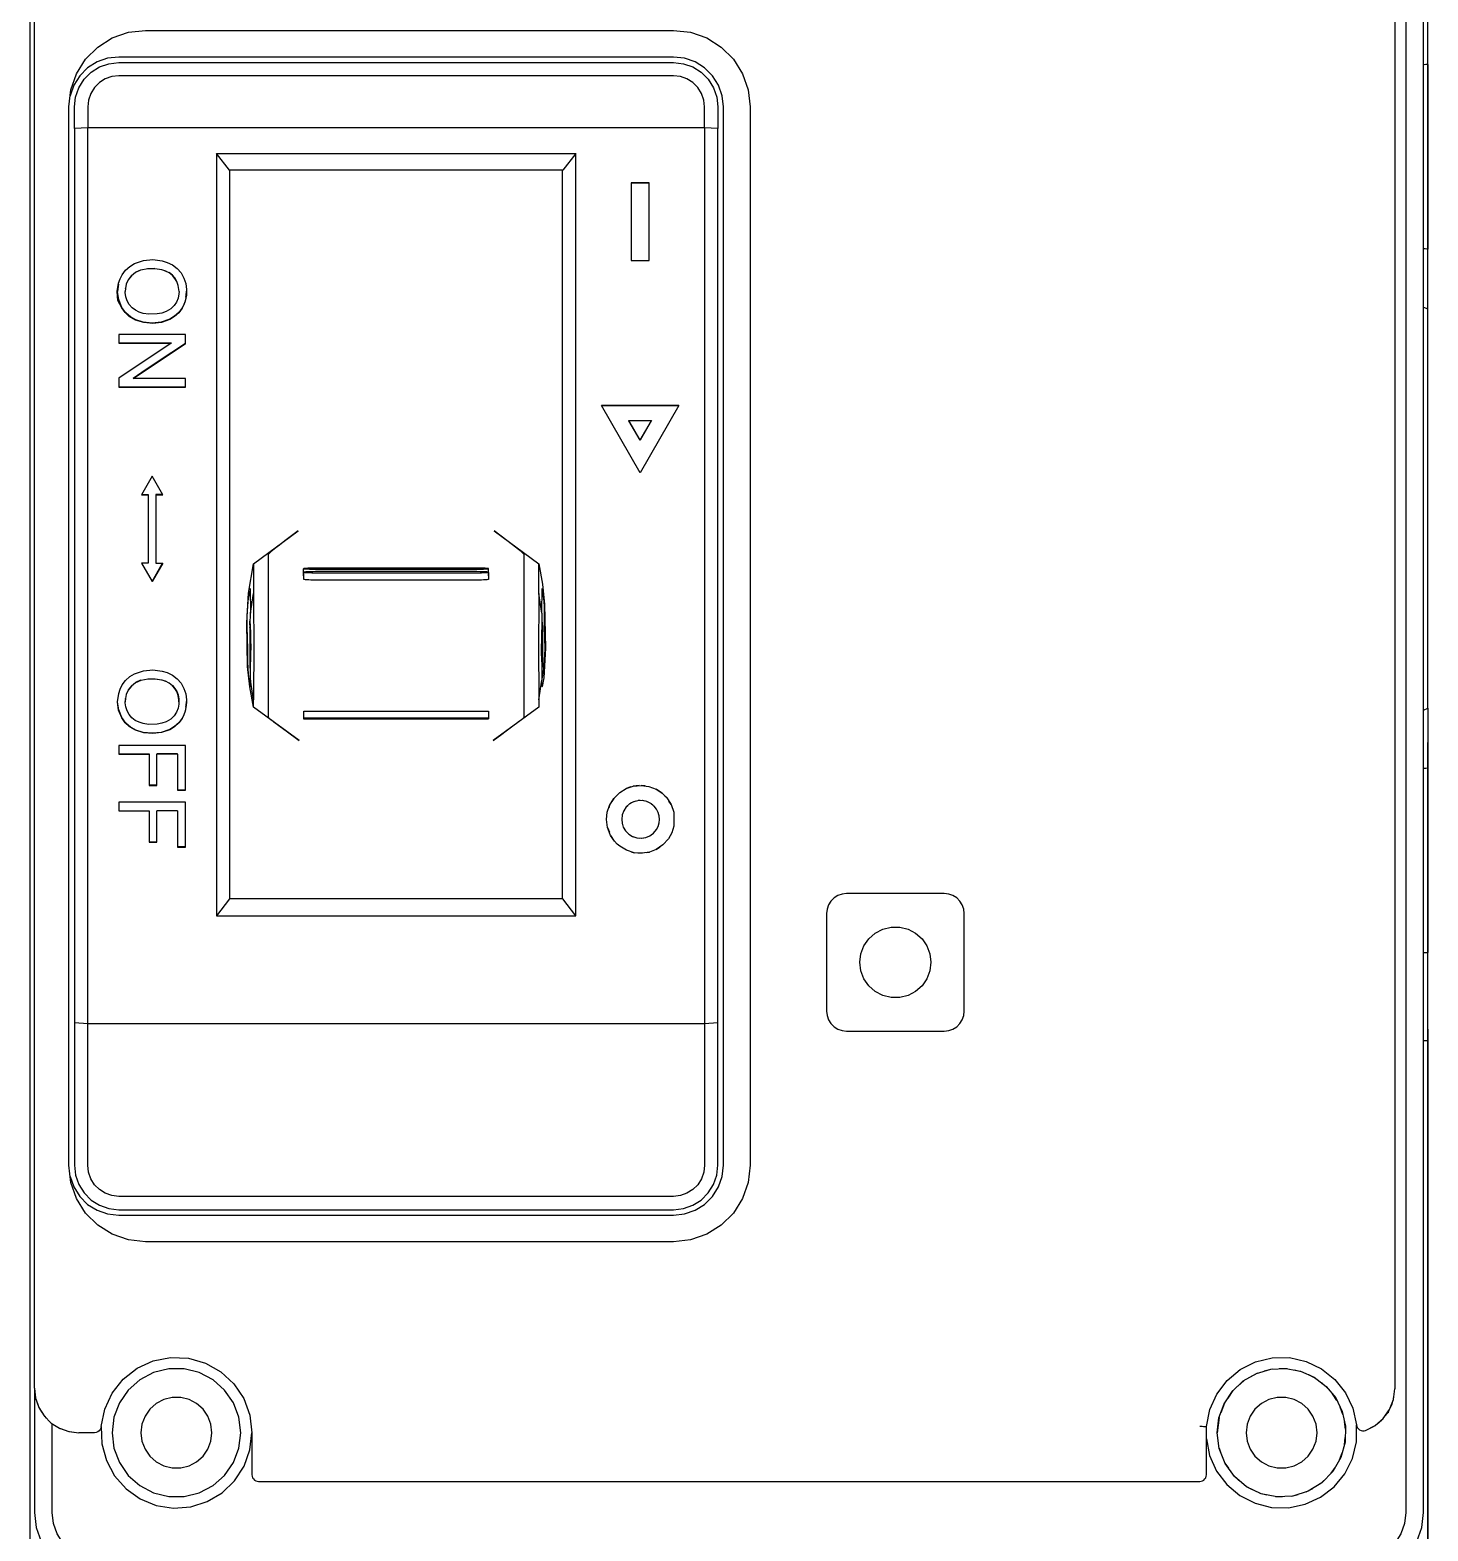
# Model space of a CAD drawing. Header units: millimetres. Extents: x 0 to 63, y 0 to 155.
# Drawn here: x 0 to 63, y 35.7 to 103.3 of the extents above; entities that cross this region are included whole.
import ezdxf

# ---------------------------------------------------------------- set-up
doc = ezdxf.new("R2010")
doc.units = ezdxf.units.MM

# ---------------------------------------------------------------- blocks, each defined once
blk = doc.blocks.new('CHINT_844e067f2df454908d8db88a5d3bc389_FACE_0')
at = {"color": 141, "linetype": 'Continuous', "true_color": 0x40d9ff}
for p, q in [((0.2, 42.1), (0.2, 106.1)), ((27.897, 96.408), (27.097, 96.408)), ((4.572, 92.253), (4.421, 92.065)), ((4.981, 92.498), (4.767, 92.4)), ((5.619, 92.562), (5.289, 92.56)), ((4.28, 91.541), (4.282, 91.54)), ((4.283, 91.672), (4.282, 91.646)), ((4, 87.236), (7, 87.236)), ((29.244, 86.389), (25.751, 86.389)), ((27.498, 84.832), (27.498, 84.829)), ((5.024, 79.292), (5.5, 78.467)), ((5.5, 78.467), (5.976, 79.292)), ((5.5, 78.457), (5.5, 78.467)), ((9.937, 77.038), (10.073, 77.927)), ((23.063, 77.038), (22.927, 77.927)), ((9.912, 76.557), (9.912, 76.57)), ((9.912, 76.513), (9.912, 76.557)), ((23.088, 76.476), (23.088, 76.469)), ((23.088, 76.451), (23.088, 76.407)), ((23.088, 76.395), (23.088, 74.752)), ((4.568, 73.756), (4.419, 73.574)), ((4.983, 74.01), (4.752, 73.903)), ((22.927, 73.136), (23.062, 74.015)), ((4.284, 73.19), (4.282, 73.141)), ((4.279, 73.054), (4.28, 73.053)), ((4.28, 73.052), (4.282, 73.046)), ((6.646, 70.68), (5.717, 70.68)), ((5.717, 69.282), (5.363, 69.282)), ((7, 69.063), (6.646, 69.063)), ((27.08, 69.201), (26.862, 69.127)), ((26.978, 69.166), (26.978, 69.166)), ((27.452, 69.263), (27.18, 69.235)), ((27.715, 69.248), (27.536, 69.271)), ((28.481, 68.927), (28.224, 69.097)), ((26.115, 68.364), (26.083, 68.265)), ((26.309, 68.686), (26.222, 68.542)), ((28.698, 68.709), (28.614, 68.794)), ((28.892, 68.404), (28.795, 68.557)), ((6.646, 68.12), (5.717, 68.12)), ((26.029, 67.369), (26.11, 67.159)), ((28.301, 67.425), (28.301, 67.425)), ((28.347, 67.58), (28.347, 67.58)), ((28.919, 67.139), (28.919, 67.139)), ((5.717, 66.721), (5.363, 66.721)), ((7, 66.503), (6.646, 66.503)), ((28.221, 66.385), (28.401, 66.509)), ((27.09, 66.282), (27.226, 66.239)), ((27.385, 66.228), (27.586, 66.214)), ((27.762, 66.241), (27.913, 66.265)), ((55.322, 42.785), (54.983, 42.608)), ((55.985, 42.963), (55.62, 42.873)), ((56.671, 42.979), (56.3, 42.979)), ((57.341, 42.833), (56.984, 42.921)), ((57.958, 42.534), (57.634, 42.703)), ((54.21, 41.995), (53.976, 41.655)), ((54.719, 42.457), (54.424, 42.196)), ((58.487, 42.097), (58.215, 42.339)), ((53.824, 41.427), (53.662, 40.998)), ((58.898, 41.549), (58.692, 41.847)), ((53.583, 40.783), (53.5, 40.1)), ((59.168, 40.919), (59.04, 41.257)), ((59.282, 40.252), (59.239, 40.602)), ((60.5, 40.359), (60.5, 40.354)), ((53.588, 39.395), (53.672, 39.174)), ((59.233, 39.546), (59.273, 39.88)), ((53.846, 38.733), (54.007, 38.5)), ((59.014, 38.873), (59.133, 39.187)), ((54.256, 38.154), (54.483, 37.952)), ((58.127, 37.784), (58.376, 38.004)), ((58.638, 38.274), (58.828, 38.549)), ((54.794, 37.692), (55.073, 37.545)), ((55.429, 37.374), (55.74, 37.298)), ((56.121, 37.221), (56.447, 37.221)), ((56.829, 37.241), (57.149, 37.32)), ((57.512, 37.432), (57.805, 37.586))]:
    blk.add_line(p, q, dxfattribs=at)
for points in [[(0, 20.25), (0, 27.75), (0, 127.25), (0, 134.75)], [(0.2, 42.1), (0.2, 36.5), (0.275, 35.832), (0.497, 35.198), (0.855, 34.63), (1.33, 34.155), (1.898, 33.797), (2.532, 33.575), (3.2, 33.5), (59.8, 33.5), (60.468, 33.575), (61.102, 33.797), (61.67, 34.155), (62.145, 34.63), (62.503, 35.198), (62.725, 35.832), (62.8, 36.5), (62.8, 118.5)], [(62, 118.5), (62, 36.5), (61.945, 36.01), (61.782, 35.545), (61.52, 35.128), (61.172, 34.78), (60.755, 34.518), (60.29, 34.355), (59.8, 34.3), (3.2, 34.3), (2.71, 34.355), (2.245, 34.518), (1.828, 34.78), (1.48, 35.128), (1.218, 35.545), (1.055, 36.01), (1, 36.5), (1, 40.5)], [(34.889, 107.824), (34.904, 107.897), (34.937, 107.964), (34.984, 108.021), (35.045, 108.064), (35.114, 108.091), (35.188, 108.1), (59.5, 108.1), (59.945, 108.05), (60.368, 107.902), (60.747, 107.664), (61.064, 107.347), (61.302, 106.968), (61.45, 106.545), (61.5, 106.1), (61.5, 42.077)], [(63, 101.766), (63, 102.266), (63, 102.282), (63, 102.32), (63, 102.381), (63, 102.459), (63, 102.553), (63, 102.657), (63, 102.766), (63, 104.734), (63, 104.843), (63, 104.947), (63, 105.041), (63, 105.119), (63, 105.18), (63, 105.218)], [(32.364, 100.618), (32.45, 99.85), (32.45, 52.15), (32.364, 51.382), (32.108, 50.653), (31.697, 49.999), (31.151, 49.453), (30.497, 49.042), (29.768, 48.786), (29, 48.7), (5.2, 48.7), (4.432, 48.786), (3.703, 49.042), (3.049, 49.453), (2.503, 49.999), (2.092, 50.653), (1.836, 51.382), (1.75, 52.15), (1.75, 99.85), (1.836, 100.618), (2.092, 101.347), (2.503, 102.001), (3.049, 102.547), (3.703, 102.958), (4.432, 103.214), (5.2, 103.3), (29, 103.3), (29.768, 103.214), (30.497, 102.958), (31.151, 102.547), (31.697, 102.001), (32.108, 101.347), (32.364, 100.618)], [(1.806, 51.649), (1.973, 51.174), (2.241, 50.747), (2.597, 50.391), (3.024, 50.123), (3.499, 49.956), (4, 49.9), (29, 49.9), (29.501, 49.956), (29.976, 50.123), (30.403, 50.391), (30.759, 50.747), (31.027, 51.174), (31.194, 51.649), (31.25, 52.15), (31.25, 99.85), (31.194, 100.351), (31.027, 100.826), (30.759, 101.253), (30.403, 101.609), (29.976, 101.877), (29.501, 102.044), (29, 102.1), (4, 102.1), (3.499, 102.044), (3.024, 101.877), (2.597, 101.609), (2.241, 101.253), (1.973, 100.826), (1.806, 100.351)], [(2, 98.879), (2, 99.85), (2.05, 100.295), (2.198, 100.718), (2.436, 101.097), (2.753, 101.414), (3.132, 101.652), (3.555, 101.8), (4, 101.85), (29, 101.85), (29.445, 101.8), (29.868, 101.652), (30.247, 101.414), (30.564, 101.097), (30.802, 100.718), (30.95, 100.295), (31, 99.85), (31, 98.879)], [(62.8, 90.83), (63, 90.75), (63, 92.3), (63, 101.766), (63, 93.433)], [(63, 101.766), (62.99, 101.763), (62.962, 101.76), (62.905, 101.756), (62.825, 101.754), (62.8, 101.753)], [(30.4, 98.915), (30.4, 99.85), (30.365, 100.162), (30.261, 100.457), (30.095, 100.723), (29.873, 100.945), (29.607, 101.111), (29.312, 101.215), (29, 101.25), (4, 101.25), (3.688, 101.215), (3.393, 101.111), (3.127, 100.945), (2.905, 100.723), (2.739, 100.457), (2.635, 100.162), (2.6, 99.85), (2.6, 98.915)], [(2, 58.584), (2.6, 58.548), (30.4, 58.548), (31, 58.584), (31, 98.879), (30.4, 98.915), (2.6, 98.915), (2, 98.879), (2, 58.584)], [(2, 98.879), (2, 93.139), (2, 87.383), (2, 81.616), (2, 75.847), (2, 70.08), (2, 64.324), (2, 58.584)], [(2.6, 58.548), (2.6, 64.298), (2.6, 70.065), (2.6, 75.842), (2.6, 81.621), (2.6, 87.398), (2.6, 93.164), (2.6, 98.915)], [(30.4, 98.915), (30.4, 93.164), (30.4, 87.398), (30.4, 81.621), (30.4, 75.842), (30.4, 70.065), (30.4, 64.298), (30.4, 58.548)], [(31, 58.584), (31, 64.324), (31, 70.08), (31, 75.847), (31, 81.616), (31, 87.383), (31, 93.139), (31, 98.879)], [(8.994, 97), (8.4, 97.754), (24.6, 97.754), (24.006, 97), (8.994, 97)], [(8.4, 97.754), (8.4, 92.044), (8.4, 86.319), (8.4, 80.586), (8.4, 74.851), (8.4, 69.12), (8.4, 63.4)], [(24.6, 63.4), (24.6, 69.12), (24.6, 74.851), (24.6, 80.586), (24.6, 86.319), (24.6, 92.044), (24.6, 97.754)], [(8.992, 64.155), (9, 64.157), (9, 69.626), (9, 75.104), (9, 80.586), (9, 86.066), (9, 91.539), (9, 96.998), (8.994, 97)], [(24.008, 64.155), (24, 64.157), (24, 69.626), (24, 75.104), (24, 80.586), (24, 86.066), (24, 91.539), (24, 96.998), (24.006, 97)], [(27.097, 92.935), (27.897, 92.935), (27.897, 94.102), (27.897, 95.268), (27.897, 96.434), (27.097, 96.434), (27.097, 95.268), (27.097, 94.102), (27.097, 92.935)], [(62.8, 93.475), (62.88, 93.467), (62.946, 93.457), (62.986, 93.445), (63, 93.433)], [(63, 92.3), (63, 92.421), (63, 92.535), (63, 92.634), (63, 92.714), (63, 92.77), (63, 92.797), (63, 93.433)], [(4.058, 92.101), (4.153, 92.288), (4.306, 92.493), (4.495, 92.663), (4.712, 92.794), (5.112, 92.93), (5.533, 92.967), (5.954, 92.915), (6.183, 92.845), (6.42, 92.727), (6.631, 92.565), (6.804, 92.366), (6.925, 92.134), (7.016, 91.886), (7.051, 91.624), (7.058, 91.533), (7.045, 91.36), (6.994, 91.101), (6.935, 90.937), (6.855, 90.78), (6.705, 90.575), (6.517, 90.404), (6.301, 90.272), (5.926, 90.142), (5.531, 90.097), (5.133, 90.129), (4.752, 90.246), (4.474, 90.41), (4.283, 90.587), (4.134, 90.803), (3.957, 91.133), (3.933, 91.526), (3.993, 91.901), (4.058, 92.101)], [(6.719, 91.529), (6.707, 91.615), (6.677, 91.804), (6.611, 91.983), (6.527, 92.125), (6.422, 92.253), (6.278, 92.371), (6.112, 92.454), (5.934, 92.509), (5.623, 92.553), (5.317, 92.553), (4.985, 92.489), (4.755, 92.382), (4.571, 92.236), (4.426, 92.051), (4.338, 91.859), (4.297, 91.672), (4.29, 91.535)], [(5.922, 92.521), (6.104, 92.467), (6.135, 92.452)], [(6.601, 92.013), (6.521, 92.144), (6.422, 92.263), (6.276, 92.382)], [(3.988, 91.869), (3.949, 91.536), (3.937, 91.552)], [(7.012, 91.205), (6.991, 91.102), (6.933, 90.942), (6.855, 90.79), (6.705, 90.586), (6.518, 90.414), (6.301, 90.282), (5.917, 90.15), (5.511, 90.107), (5.106, 90.144), (4.72, 90.271), (4.543, 90.371), (4.311, 90.566), (4.134, 90.813), (3.995, 91.164), (3.949, 91.536)], [(4.29, 91.535), (4.283, 91.532), (4.281, 91.534)], [(6.719, 91.529), (6.707, 91.424), (6.671, 91.236), (6.599, 91.058), (6.493, 90.899), (6.341, 90.751), (6.137, 90.63), (5.94, 90.56), (5.735, 90.521), (5.354, 90.511), (5.102, 90.547), (4.919, 90.602), (4.748, 90.687), (4.596, 90.803), (4.469, 90.946), (4.374, 91.111), (4.314, 91.292), (4.289, 91.482), (4.29, 91.535)], [(6.719, 91.529), (6.721, 91.533), (6.721, 91.539)], [(7.027, 91.281), (7.044, 91.363), (7.057, 91.543)], [(63, 72.75), (63, 72.76), (63, 72.79), (63, 72.844), (63, 72.918), (63, 73.019), (63, 73.149), (63, 73.289), (63, 90.211), (63, 90.292), (63, 90.37), (63, 90.475), (63, 90.568), (63, 90.645), (63, 90.702), (63, 90.738), (63, 90.75)], [(4.645, 87.606), (7, 89.182), (7, 89.318), (7, 89.453), (7, 89.589), (4, 89.589), (4, 89.462), (4, 89.336), (4, 89.209), (6.358, 89.209)], [(4, 89.219), (6.358, 89.219), (6.358, 89.209)], [(6.358, 89.209), (4, 87.633), (4, 87.497), (4, 87.361), (4, 87.226), (7, 87.226), (7, 87.352), (7, 87.479), (7, 87.606), (4.645, 87.606)], [(7, 89.192), (5.822, 88.404), (5.234, 88.01), (4.645, 87.616), (4.645, 87.606)], [(27.498, 83.365), (25.749, 86.392), (29.246, 86.392), (27.498, 83.365)], [(27.498, 84.832), (26.99, 85.712), (28.006, 85.712), (27.498, 84.832)], [(27.498, 84.829), (26.99, 85.709), (26.99, 85.712)], [(27.498, 84.829), (28.006, 85.709), (28.006, 85.712)], [(5.676, 82.37), (5.982, 82.37), (5.5, 83.205), (5.018, 82.37), (5.324, 82.37)], [(5.324, 82.37), (5.324, 81.344), (5.324, 80.318), (5.324, 79.292), (5.018, 79.292), (5.5, 78.457)], [(5.024, 82.38), (5.324, 82.38), (5.324, 82.37)], [(5.676, 82.37), (5.676, 81.344), (5.676, 80.318), (5.676, 79.292), (5.982, 79.292), (5.5, 78.457)], [(5.976, 82.38), (5.676, 82.38), (5.676, 82.37)], [(10.07, 79.263), (12.089, 80.741), (11.781, 80.514), (11.483, 80.29), (11.241, 80.105), (11.073, 79.975), (10.94, 79.868), (10.854, 79.797), (10.786, 79.738), (10.742, 79.695), (10.727, 79.672), (10.732, 78.425), (10.732, 78.414), (10.732, 78.353), (10.732, 78.23), (10.732, 77.939), (10.732, 77.53), (10.733, 77.019), (10.733, 76.432), (10.733, 75.799), (10.733, 75.149), (10.733, 74.517), (10.733, 73.933), (10.732, 73.431), (10.732, 73.038), (10.732, 72.774), (10.732, 72.654), (10.732, 72.649), (10.727, 72.341), (10.736, 72.332), (10.762, 72.31), (10.811, 72.273), (10.875, 72.224), (10.994, 72.135), (11.272, 71.929), (11.536, 71.736), (12.135, 71.298), (10.07, 72.8)], [(22.927, 73.136), (22.93, 72.8), (20.865, 71.298), (21.197, 71.54), (21.518, 71.774), (21.759, 71.952), (21.927, 72.076), (22.06, 72.176), (22.146, 72.24), (22.214, 72.292), (22.258, 72.327), (22.273, 72.341), (22.268, 72.649), (22.268, 72.654), (22.268, 72.654), (22.268, 72.775), (22.268, 73.053), (22.267, 73.48), (22.267, 73.975), (22.267, 74.471), (22.267, 74.988), (22.267, 75.503), (22.267, 76.016), (22.267, 76.538), (22.267, 77.04), (22.267, 77.493), (22.268, 77.866), (22.268, 78.143), (22.268, 78.326), (22.268, 78.383), (22.268, 78.414), (22.268, 78.425), (22.273, 79.672), (22.261, 79.691), (22.226, 79.727), (22.133, 79.808), (22.019, 79.901), (21.75, 80.112), (21.493, 80.308), (20.911, 80.741), (22.93, 79.263)], [(10.07, 72.8), (9.902, 73.708), (9.808, 74.625), (9.772, 76.598), (9.851, 77.936), (10.07, 79.263)], [(10.07, 79.263), (10.073, 77.928), (10.073, 77.927)], [(22.927, 77.927), (22.927, 77.928), (22.93, 79.263)], [(22.93, 79.263), (23.098, 78.347), (23.192, 77.422), (23.228, 75.452), (23.149, 74.12), (23.084, 73.731)], [(20.668, 79.036), (20.661, 79.041), (20.635, 79.047), (20.589, 79.053), (20.515, 79.059), (20.412, 79.064), (20.283, 79.067), (20.138, 79.069), (12.862, 79.069), (12.74, 79.068), (12.624, 79.065), (12.521, 79.06), (12.435, 79.054), (12.372, 79.047), (12.339, 79.041), (12.332, 79.036)], [(12.334, 78.72), (12.332, 78.722), (12.332, 78.966), (12.332, 79.036)], [(20.668, 79.036), (20.659, 79.03), (20.631, 79.024), (20.584, 79.018), (20.517, 79.013), (20.435, 79.008), (20.343, 79.005), (20.247, 79.003), (20.192, 79.003), (20.138, 79.003), (12.862, 79.003), (12.782, 79.003), (12.703, 79.004), (12.592, 79.008), (12.505, 79.012), (12.448, 79.016), (12.401, 79.02), (12.365, 79.025), (12.341, 79.03), (12.332, 79.035), (12.332, 79.036)], [(20.666, 78.873), (20.658, 78.879), (20.632, 78.885), (20.586, 78.891), (20.513, 78.897), (20.41, 78.902), (20.28, 78.905), (20.135, 78.906), (12.865, 78.906), (12.742, 78.905), (12.627, 78.902), (12.523, 78.898), (12.437, 78.892), (12.374, 78.885), (12.341, 78.878), (12.334, 78.873)], [(20.666, 78.873), (20.657, 78.867), (20.629, 78.861), (20.581, 78.855), (20.515, 78.85), (20.433, 78.846), (20.341, 78.843), (20.244, 78.841), (20.189, 78.84), (20.135, 78.84), (12.865, 78.84), (12.784, 78.841), (12.706, 78.842), (12.595, 78.846), (12.507, 78.85), (12.451, 78.854), (12.404, 78.858), (12.368, 78.863), (12.344, 78.868), (12.334, 78.873), (12.334, 78.873)], [(20.666, 78.873), (20.666, 78.804), (20.666, 78.559), (20.657, 78.553), (20.629, 78.547), (20.581, 78.541), (20.515, 78.536), (20.433, 78.532), (20.341, 78.529), (20.244, 78.527), (20.189, 78.526), (20.135, 78.526), (12.865, 78.526), (12.811, 78.526), (12.756, 78.527), (12.659, 78.529), (12.567, 78.532), (12.485, 78.536), (12.419, 78.541), (12.371, 78.547), (12.343, 78.553), (12.334, 78.559), (12.334, 78.804), (12.334, 78.873)], [(20.666, 78.72), (20.668, 78.722), (20.668, 78.966), (20.668, 79.036)], [(9.925, 73.851), (9.915, 73.897), (9.863, 74.144), (9.83, 74.494), (9.82, 74.922), (9.819, 75.405), (9.804, 75.919), (9.786, 76.432), (9.792, 76.919), (9.82, 77.353), (9.852, 77.709), (9.904, 77.966), (9.917, 78.025)], [(9.914, 78.143), (9.937, 77.041), (9.937, 77.038), (9.937, 77.038)], [(10.073, 77.927), (10.072, 77.824), (10.069, 77.594), (10.07, 77.25), (10.076, 76.81), (10.083, 76.3), (10.088, 75.75), (10.088, 75.19), (10.083, 74.647), (10.076, 74.152), (10.07, 73.732), (10.069, 73.412), (10.072, 73.211), (10.073, 73.136)], [(22.927, 77.927), (22.928, 77.824), (22.931, 77.594), (22.93, 77.25), (22.924, 76.81), (22.917, 76.3), (22.912, 75.75), (22.912, 75.19), (22.917, 74.647), (22.924, 74.152), (22.93, 73.732), (22.931, 73.412), (22.928, 73.211), (22.927, 73.136)], [(23.063, 77.038), (23.063, 77.038), (23.063, 77.041), (23.086, 78.143)], [(23.064, 73.983), (23.093, 74.15), (23.157, 74.495), (23.183, 74.923), (23.221, 75.405), (23.201, 75.917), (23.191, 76.431), (23.182, 76.919), (23.18, 77.353), (23.148, 77.709), (23.096, 77.966), (23.083, 78.025)], [(9.912, 76.57), (9.912, 76.609), (9.912, 76.628), (9.912, 76.636), (9.912, 76.675), (9.912, 76.675), (9.928, 76.675)], [(9.912, 76.57), (9.912, 76.581), (9.912, 76.588), (9.912, 76.591), (9.912, 76.592), (9.912, 76.606), (9.912, 76.606), (9.918, 76.606), (9.93, 76.606)], [(9.912, 76.557), (9.912, 76.548), (9.912, 76.534), (9.912, 76.53)], [(9.912, 76.548), (9.912, 76.548), (9.918, 76.548), (9.931, 76.548)], [(9.912, 76.534), (9.912, 76.532), (9.912, 76.53)], [(9.912, 76.53), (9.912, 76.523), (9.912, 76.518)], [(9.912, 76.518), (9.912, 76.508), (9.912, 76.5)], [(9.912, 76.518), (9.912, 76.518), (9.919, 76.518), (9.932, 76.518)], [(9.912, 76.508), (9.912, 76.375), (9.912, 76.395)], [(9.912, 76.508), (9.912, 76.506), (9.912, 76.5)], [(9.912, 76.5), (9.912, 76.484), (9.912, 76.46)], [(9.912, 76.46), (9.912, 76.446), (9.912, 76.433), (9.912, 76.362), (9.912, 76.023)], [(9.912, 76.46), (9.912, 76.46), (9.916, 76.46), (9.925, 76.46), (9.933, 76.46)], [(9.912, 76.446), (9.912, 76.444), (9.912, 76.439), (9.912, 76.433)], [(9.938, 74.015), (9.934, 74.072), (9.929, 74.206), (9.93, 74.409), (9.939, 74.669), (9.951, 74.976), (9.958, 75.227), (9.961, 75.489), (9.956, 75.828), (9.945, 76.15), (9.934, 76.439), (9.928, 76.682), (9.929, 76.871), (9.934, 76.981), (9.937, 77.038)], [(23.063, 77.038), (23.066, 76.981), (23.071, 76.871), (23.072, 76.682), (23.066, 76.439), (23.055, 76.15), (23.044, 75.828), (23.039, 75.489), (23.042, 75.227), (23.049, 74.976), (23.061, 74.669), (23.07, 74.409), (23.071, 74.206), (23.066, 74.072), (23.062, 74.015)], [(23.088, 76.477), (23.088, 76.486), (23.088, 76.486), (23.085, 76.486), (23.067, 76.486)], [(23.088, 76.459), (23.088, 76.459), (23.067, 76.459)], [(23.088, 76.521), (23.088, 76.521), (23.085, 76.521), (23.068, 76.521)], [(23.088, 76.53), (23.088, 76.536), (23.088, 76.536), (23.069, 76.538)], [(23.088, 76.574), (23.088, 76.574), (23.084, 76.574), (23.081, 76.574), (23.07, 76.574)], [(23.088, 76.574), (23.088, 76.579), (23.088, 76.582), (23.088, 76.625), (23.088, 76.625), (23.085, 76.625), (23.082, 76.625), (23.071, 76.625)], [(23.088, 76.53), (23.088, 76.54), (23.088, 76.55), (23.088, 76.557), (23.088, 76.563), (23.088, 76.566), (23.088, 76.574)], [(23.088, 76.521), (23.088, 76.528), (23.088, 76.53)], [(23.088, 76.487), (23.088, 76.496), (23.088, 76.504), (23.088, 76.51), (23.088, 76.512), (23.088, 76.521)], [(23.088, 76.477), (23.088, 76.487), (23.088, 76.511)], [(23.088, 76.479), (23.088, 76.46), (23.088, 76.467)], [(23.088, 76.469), (23.088, 76.474), (23.088, 76.477)], [(23.088, 76.459), (23.088, 76.461), (23.088, 76.469)], [(23.088, 76.395), (23.088, 76.423), (23.088, 76.435), (23.088, 76.459)], [(9.912, 76.433), (9.912, 76.433), (9.919, 76.433), (9.934, 76.433)], [(9.912, 76.362), (9.912, 76.36), (9.912, 76.357), (9.912, 76.351), (9.912, 76.343), (9.912, 76.331), (9.912, 76.313), (9.912, 76.298), (9.912, 76.265), (9.912, 76.087), (9.912, 76.068), (9.912, 76.05), (9.912, 76.036), (9.912, 76.023)], [(9.912, 76.023), (9.912, 76.012), (9.912, 76.004), (9.912, 75.999), (9.912, 75.997), (9.919, 75.997), (9.95, 75.997)], [(9.912, 76.023), (9.912, 74.624), (9.912, 74.609), (9.912, 74.595), (9.912, 74.58), (9.912, 74.567), (9.912, 74.558), (9.912, 74.552), (9.912, 74.551), (9.919, 74.551), (9.935, 74.551)], [(23.088, 76.395), (23.088, 76.356), (23.088, 76.296), (23.088, 76.221), (23.088, 76.133), (23.088, 76.039), (23.088, 75.964), (23.088, 75.881), (23.088, 75.143), (23.088, 74.987), (23.088, 74.853), (23.088, 74.752)], [(4.058, 73.614), (4.153, 73.8), (4.306, 74.005), (4.495, 74.175), (4.712, 74.306), (5.113, 74.442), (5.534, 74.479), (5.955, 74.427), (6.185, 74.357), (6.421, 74.239), (6.631, 74.077), (6.804, 73.878), (6.925, 73.645), (7.016, 73.397), (7.051, 73.135), (7.058, 73.046), (7.044, 72.87), (6.993, 72.611), (6.934, 72.448), (6.855, 72.292), (6.705, 72.087), (6.517, 71.916), (6.301, 71.784), (5.926, 71.654), (5.53, 71.609), (5.133, 71.641), (4.752, 71.758), (4.474, 71.922), (4.283, 72.099), (4.134, 72.315), (3.991, 72.664), (3.948, 73.039), (3.999, 73.413), (4.058, 73.614)], [(23.088, 74.752), (23.088, 74.681), (23.088, 74.634), (23.088, 74.607), (23.088, 74.597), (23.088, 74.595), (23.064, 74.595)], [(6.712, 73.041), (6.707, 73.13), (6.669, 73.317), (6.609, 73.498), (6.526, 73.638), (6.422, 73.765), (6.278, 73.882), (6.112, 73.964), (5.933, 74.012), (5.625, 74.065), (5.32, 74.065), (4.989, 74.002), (4.758, 73.897), (4.574, 73.751), (4.428, 73.568), (4.339, 73.376), (4.297, 73.19), (4.288, 73.053)], [(5.316, 74.074), (5.64, 74.073), (5.933, 74.031), (6.111, 73.977)], [(6.278, 73.893), (6.422, 73.775), (6.529, 73.643), (6.614, 73.498), (6.671, 73.348), (6.707, 73.158), (6.712, 73.052), (6.712, 73.05), (6.712, 73.044), (6.712, 73.041)], [(9.938, 74.015), (9.938, 74.014), (9.916, 73.731), (9.908, 73.722), (9.916, 73.734)], [(10.07, 72.8), (10.073, 73.136), (9.938, 74.015)], [(23.091, 73.718), (23.084, 73.731), (23.062, 74.014), (23.062, 74.015)], [(7.057, 73.062), (7.057, 73.055), (7.057, 73.055)], [(7.012, 72.716), (6.991, 72.612), (6.933, 72.453), (6.855, 72.302), (6.705, 72.098), (6.518, 71.927), (6.301, 71.794), (5.917, 71.662), (5.511, 71.619), (5.106, 71.656), (4.72, 71.783), (4.542, 71.883), (4.311, 72.078), (4.134, 72.325), (4.002, 72.677), (3.949, 73.046)], [(4.288, 73.053), (4.283, 73.044), (4.282, 73.044)], [(6.712, 73.041), (6.707, 72.937), (6.671, 72.749), (6.6, 72.571), (6.494, 72.411), (6.341, 72.263), (6.137, 72.142), (5.935, 72.071), (5.726, 72.032), (5.345, 72.024), (5.094, 72.061), (4.912, 72.117), (4.742, 72.204), (4.592, 72.32), (4.465, 72.463), (4.371, 72.629), (4.313, 72.81), (4.289, 73), (4.288, 73.053)], [(7.027, 72.792), (7.044, 72.873), (7.057, 73.055)], [(12.334, 72.573), (12.332, 72.573), (12.332, 72.342), (12.332, 72.273)], [(12.334, 72.313), (12.334, 72.383), (12.334, 72.613), (12.339, 72.614), (12.365, 72.616), (12.419, 72.617), (12.494, 72.619), (12.597, 72.62), (12.727, 72.621), (12.865, 72.621), (20.135, 72.621), (20.273, 72.621), (20.403, 72.62), (20.506, 72.619), (20.581, 72.617), (20.635, 72.616), (20.661, 72.614), (20.666, 72.613), (20.666, 72.383), (20.666, 72.313)], [(20.666, 72.573), (20.668, 72.573), (20.668, 72.342), (20.668, 72.273)], [(62.8, 72.67), (63, 72.75), (63, 71.2), (63, 61.734), (63, 70.067)], [(12.332, 72.273), (12.341, 72.274), (12.369, 72.276), (12.416, 72.277), (12.483, 72.279), (12.565, 72.28), (12.657, 72.28), (12.753, 72.281), (12.808, 72.281), (12.862, 72.281), (20.138, 72.281), (20.218, 72.281), (20.297, 72.281), (20.408, 72.28), (20.495, 72.279), (20.552, 72.278), (20.599, 72.277), (20.635, 72.276), (20.659, 72.274), (20.668, 72.273), (20.668, 72.273)], [(12.332, 72.273), (12.339, 72.271), (12.365, 72.27), (12.411, 72.269), (12.485, 72.267), (12.588, 72.266), (12.717, 72.265), (12.862, 72.265), (20.138, 72.265), (20.26, 72.265), (20.376, 72.266), (20.479, 72.267), (20.565, 72.268), (20.628, 72.27), (20.661, 72.272), (20.668, 72.273)], [(12.334, 72.313), (12.343, 72.315), (12.371, 72.316), (12.419, 72.318), (12.485, 72.319), (12.567, 72.32), (12.659, 72.321), (12.756, 72.321), (12.811, 72.322), (12.865, 72.322), (20.135, 72.322), (20.216, 72.321), (20.294, 72.321), (20.405, 72.32), (20.493, 72.319), (20.549, 72.318), (20.596, 72.317), (20.632, 72.316), (20.656, 72.315), (20.666, 72.313), (20.666, 72.313)], [(12.334, 72.313), (12.342, 72.312), (12.368, 72.31), (12.414, 72.309), (12.487, 72.308), (12.59, 72.306), (12.72, 72.305), (12.865, 72.305), (20.135, 72.305), (20.258, 72.305), (20.373, 72.306), (20.477, 72.307), (20.563, 72.309), (20.626, 72.31), (20.659, 72.312), (20.666, 72.313)], [(6.646, 70.68), (6.646, 70.138), (6.646, 69.595), (6.646, 69.053), (7, 69.053), (7, 69.727), (7, 70.402), (7, 71.077), (4, 71.077), (4, 70.944), (4, 70.812), (4, 70.68), (5.363, 70.68)], [(63, 70.067), (63, 70.703), (63, 70.73), (63, 70.786), (63, 70.866), (63, 70.965), (63, 71.079), (63, 71.2)], [(4, 70.69), (5.363, 70.69), (5.363, 70.68)], [(5.363, 70.68), (5.363, 70.21), (5.363, 69.741), (5.363, 69.272), (5.717, 69.272), (5.717, 69.741), (5.717, 70.21), (5.717, 70.68)], [(6.646, 70.68), (6.646, 70.69), (5.717, 70.69), (5.717, 70.68)], [(63, 70.067), (62.99, 70.057), (62.962, 70.047), (62.905, 70.036), (62.825, 70.027), (62.8, 70.025)], [(26.575, 66.532), (26.456, 66.631), (26.343, 66.752), (26.165, 67.018), (26.029, 67.368), (25.983, 67.742), (26.016, 68.06), (26.115, 68.364), (26.308, 68.686), (26.575, 68.952), (26.863, 69.127), (27.18, 69.235), (27.536, 69.271), (27.89, 69.225), (28.224, 69.097), (28.481, 68.927), (28.698, 68.71), (28.891, 68.406), (29.009, 68.063), (29.012, 67.437), (28.919, 67.139), (28.768, 66.867), (28.524, 66.593), (28.221, 66.385), (27.912, 66.264), (27.584, 66.214), (27.226, 66.239), (26.883, 66.347), (26.575, 66.532)], [(6.646, 68.12), (6.646, 67.577), (6.646, 67.035), (6.646, 66.493), (7, 66.493), (7, 67.167), (7, 67.842), (7, 68.517), (4, 68.517), (4, 68.384), (4, 68.252), (4, 68.12), (5.363, 68.12)], [(26.663, 67.742), (26.682, 67.565), (26.737, 67.396), (26.84, 67.222), (26.982, 67.078), (27.155, 66.971), (27.347, 66.908), (27.549, 66.893), (27.749, 66.925), (27.936, 67.005), (28.098, 67.126), (28.227, 67.282), (28.301, 67.425), (28.347, 67.58), (28.363, 67.742), (28.347, 67.902), (28.302, 68.057), (28.228, 68.201), (28.116, 68.34), (27.978, 68.453), (27.797, 68.543), (27.599, 68.587), (27.396, 68.584), (27.2, 68.532), (27.022, 68.435), (26.872, 68.3), (26.758, 68.132), (26.687, 67.943), (26.663, 67.742)], [(26.934, 68.356), (26.875, 68.303), (26.873, 68.301)], [(27.105, 68.48), (27.027, 68.439), (27.025, 68.437)], [(27.294, 68.557), (27.208, 68.535), (27.204, 68.533)], [(27.495, 68.585), (27.407, 68.585), (27.402, 68.584)], [(27.698, 68.565), (27.612, 68.586), (27.606, 68.586)], [(27.889, 68.497), (27.811, 68.537), (27.804, 68.539)], [(28.073, 68.376), (27.993, 68.443), (27.986, 68.447)], [(28.302, 68.057), (28.302, 68.057), (28.228, 68.201), (28.123, 68.334), (28.119, 68.337)], [(4, 68.13), (5.363, 68.13), (5.363, 68.12)], [(5.363, 68.12), (5.363, 67.65), (5.363, 67.181), (5.363, 66.711), (5.717, 66.711), (5.717, 67.181), (5.717, 67.65), (5.717, 68.12)], [(6.646, 68.12), (6.646, 68.13), (5.717, 68.13), (5.717, 68.12)], [(26.703, 67.985), (26.687, 67.943), (26.663, 67.742)], [(26.799, 68.192), (26.759, 68.134), (26.759, 68.133)], [(28.347, 67.902), (28.347, 67.903), (28.322, 67.988)], [(26.575, 66.532), (26.459, 66.629), (26.345, 66.752), (26.171, 67.008)], [(26.682, 67.563), (26.682, 67.562), (26.695, 67.525)], [(26.738, 67.393), (26.739, 67.389), (26.796, 67.296)], [(26.842, 67.22), (26.844, 67.217), (26.921, 67.141)], [(26.985, 67.077), (26.987, 67.075), (27.074, 67.021)], [(27.751, 66.926), (27.752, 66.926), (27.864, 66.974)], [(27.936, 67.005), (27.937, 67.006), (28.047, 67.088)], [(28.098, 67.126), (28.098, 67.126), (28.227, 67.282)], [(27.157, 66.97), (27.159, 66.969), (27.26, 66.937)], [(27.35, 66.908), (27.352, 66.907), (27.461, 66.9)], [(27.551, 66.893), (27.553, 66.893), (27.666, 66.912)], [(28.768, 66.867), (28.768, 66.867), (28.524, 66.593)], [(35.9, 63.5), (35.9, 59.1), (35.923, 58.9), (35.989, 58.71), (36.096, 58.539), (36.239, 58.396), (36.41, 58.289), (36.6, 58.223), (36.8, 58.2), (41.2, 58.2), (41.4, 58.223), (41.59, 58.289), (41.761, 58.396), (41.904, 58.539), (42.011, 58.71), (42.077, 58.9), (42.1, 59.1), (42.1, 63.5), (42.077, 63.7), (42.011, 63.89), (41.904, 64.061), (41.761, 64.204), (41.59, 64.311), (41.4, 64.377), (41.2, 64.4), (36.8, 64.4), (36.6, 64.377), (36.41, 64.311), (36.239, 64.204), (36.096, 64.061), (35.989, 63.89), (35.923, 63.7), (35.9, 63.5)], [(24.6, 63.4), (24.008, 64.155), (8.992, 64.155), (8.4, 63.4), (24.6, 63.4)], [(40.554, 61.683), (40.6, 61.3), (40.554, 60.917), (40.417, 60.556), (40.198, 60.239), (39.909, 59.983), (39.567, 59.804), (39.193, 59.712), (38.807, 59.712), (38.433, 59.804), (38.091, 59.983), (37.802, 60.239), (37.583, 60.556), (37.446, 60.917), (37.4, 61.3), (37.446, 61.683), (37.583, 62.044), (37.802, 62.361), (38.091, 62.617), (38.433, 62.796), (38.807, 62.888), (39.193, 62.888), (39.567, 62.796), (39.909, 62.617), (40.198, 62.361), (40.417, 62.044), (40.554, 61.683)], [(62.8, 61.747), (62.88, 61.745), (62.946, 61.741), (62.986, 61.738), (63, 61.734)], [(63, 58.282), (63, 58.32), (63, 58.381), (63, 58.459), (63, 58.553), (63, 58.657), (63, 58.766), (63, 60.734), (63, 60.843), (63, 60.947), (63, 61.041), (63, 61.119), (63, 61.18), (63, 61.218), (63, 61.234), (63, 61.734)], [(2, 58.584), (2, 52.15), (2.05, 51.705), (2.198, 51.282), (2.436, 50.903), (2.753, 50.586), (3.132, 50.348), (3.555, 50.2), (4, 50.15), (29, 50.15), (29.445, 50.2), (29.868, 50.348), (30.247, 50.586), (30.564, 50.903), (30.802, 51.282), (30.95, 51.705), (31, 52.15), (31, 58.584)], [(30.4, 58.548), (30.4, 52.15), (30.365, 51.838), (30.261, 51.543), (30.095, 51.277), (29.873, 51.055), (29.607, 50.889), (29.312, 50.785), (29, 50.75), (4, 50.75), (3.688, 50.785), (3.393, 50.889), (3.127, 51.055), (2.905, 51.277), (2.739, 51.543), (2.635, 51.838), (2.6, 52.15), (2.6, 58.548)], [(63, 58.282), (63, 20.25), (63, 27.75), (63, 57.766)], [(63, 57.766), (63, 58.266), (63, 58.282)], [(63, 57.766), (62.99, 57.763), (62.962, 57.76), (62.905, 57.756), (62.825, 57.754), (62.8, 57.753)], [(3.211, 40.376), (3.369, 41.159), (3.705, 41.883), (4.201, 42.509), (4.829, 43.002), (5.555, 43.335), (6.338, 43.49), (7.136, 43.457), (7.904, 43.24), (8.601, 42.849), (9.187, 42.307), (9.63, 41.642), (9.906, 40.893), (10, 40.1)], [(53.012, 40.381), (53.162, 41.138), (53.479, 41.841), (53.947, 42.454), (54.541, 42.947), (55.231, 43.293), (55.98, 43.474), (56.752, 43.482), (57.505, 43.315), (58.202, 42.983), (58.805, 42.503), (59.285, 41.899), (59.616, 41.202), (59.782, 40.449)], [(3.784, 40.794), (3.7, 40.1), (3.784, 39.406), (4.032, 38.752), (4.429, 38.177), (4.953, 37.713), (5.572, 37.388), (6.25, 37.221), (6.95, 37.221), (7.628, 37.388), (8.247, 37.713), (8.771, 38.177), (9.168, 38.752), (9.416, 39.406), (9.5, 40.1), (9.416, 40.794), (9.168, 41.448), (8.771, 42.023), (8.247, 42.487), (7.628, 42.812), (6.95, 42.979), (6.25, 42.979), (5.572, 42.812), (4.953, 42.487), (4.429, 42.023), (4.032, 41.448), (3.784, 40.794)], [(53.5, 40.1), (53.579, 40.772), (53.811, 41.407), (54.184, 41.971), (54.678, 42.433), (55.265, 42.769), (55.914, 42.959), (56.59, 42.994), (57.255, 42.871), (57.874, 42.598), (58.412, 42.188), (58.841, 41.666), (59.137, 41.058), (59.285, 40.397), (59.269, 39.676), (59.075, 38.98), (58.716, 38.354), (58.213, 37.836), (57.598, 37.459), (56.908, 37.245), (56.187, 37.208), (55.48, 37.35), (54.829, 37.662), (54.276, 38.126), (53.854, 38.712), (53.59, 39.384), (53.5, 40.1)], [(0.2, 42.1), (0.25, 41.655), (0.398, 41.232), (0.636, 40.853), (0.953, 40.536), (1.332, 40.298), (1.755, 40.15), (2.2, 40.1)], [(0.2, 42.1), (0.218, 41.834), (0.245, 41.699)], [(60.183, 40.198), (60.618, 40.419), (60.986, 40.739), (61.266, 41.138), (61.441, 41.593), (61.5, 42.077)], [(61.446, 41.641), (61.466, 41.71), (61.5, 42.077)], [(0.259, 41.628), (0.271, 41.573), (0.366, 41.324)], [(8.154, 39.717), (8.2, 40.1), (8.154, 40.483), (8.017, 40.844), (7.798, 41.161), (7.509, 41.417), (7.167, 41.596), (6.793, 41.688), (6.407, 41.688), (6.033, 41.596), (5.691, 41.417), (5.402, 41.161), (5.183, 40.844), (5.046, 40.483), (5, 40.1), (5.046, 39.717), (5.183, 39.356), (5.402, 39.039), (5.691, 38.783), (6.033, 38.604), (6.407, 38.512), (6.793, 38.512), (7.167, 38.604), (7.509, 38.783), (7.798, 39.039), (8.017, 39.356), (8.154, 39.717)], [(57.954, 39.717), (58, 40.1), (57.954, 40.483), (57.817, 40.844), (57.598, 41.161), (57.309, 41.417), (56.967, 41.596), (56.593, 41.688), (56.207, 41.688), (55.833, 41.596), (55.491, 41.417), (55.202, 41.161), (54.983, 40.844), (54.846, 40.483), (54.8, 40.1), (54.846, 39.717), (54.983, 39.356), (55.202, 39.039), (55.491, 38.783), (55.833, 38.604), (56.207, 38.512), (56.593, 38.512), (56.967, 38.604), (57.309, 38.783), (57.598, 39.039), (57.817, 39.356), (57.954, 39.717)], [(61.295, 41.215), (61.365, 41.354), (61.411, 41.515)], [(0.406, 41.22), (0.412, 41.205), (0.547, 40.995)], [(0.644, 40.846), (0.649, 40.837), (0.729, 40.76)], [(60.714, 40.502), (60.912, 40.661), (60.948, 40.706)], [(61.235, 41.095), (61.2, 41.024), (61.2, 41), (61.185, 41), (61.061, 40.846)], [(0.979, 40.52), (1, 40.5), (1.201, 40.381)], [(1.351, 40.292), (1.368, 40.281), (1.626, 40.195)], [(1.765, 40.149), (1.774, 40.146), (2.2, 40.1)], [(3.211, 40.376), (3.196, 40.303), (3.163, 40.236), (3.116, 40.179), (3.055, 40.136), (2.986, 40.109), (2.912, 40.1), (2.2, 40.1)], [(3.211, 40.376), (3.238, 39.595), (3.442, 38.841), (3.812, 38.154), (4.33, 37.569), (4.967, 37.118), (5.691, 36.824), (6.462, 36.703), (7.241, 36.761), (7.986, 36.995), (8.658, 37.393), (9.221, 37.934), (9.646, 38.589), (9.91, 39.324), (10, 40.1)], [(10, 40.1), (10, 38.2), (10.008, 38.133), (10.03, 38.07), (10.065, 38.013), (10.113, 37.965), (10.17, 37.93), (10.233, 37.908), (10.3, 37.9), (52.712, 37.9), (52.778, 37.908), (52.842, 37.93), (52.899, 37.965), (52.946, 38.013), (52.982, 38.07), (53.004, 38.133), (53.012, 38.2), (53.012, 40.381)], [(52.712, 40.393), (52.77, 40.391), (52.827, 40.388), (52.888, 40.386), (52.94, 40.384), (52.979, 40.382), (53.003, 40.381), (53.012, 40.381)], [(53.012, 39.819), (53.161, 39.067), (53.474, 38.368), (53.936, 37.757), (54.523, 37.265), (55.206, 36.917), (55.949, 36.73), (56.715, 36.715), (57.465, 36.871), (58.161, 37.192), (58.767, 37.66), (59.254, 38.252), (59.595, 38.938), (59.774, 39.683), (59.782, 40.449)], [(59.782, 40.449), (59.797, 40.382), (59.826, 40.321), (59.868, 40.268), (59.921, 40.225), (59.982, 40.196), (60.049, 40.181), (60.117, 40.182), (60.183, 40.198)], [(60.183, 40.198), (60.573, 40.39), (60.595, 40.407)]]:
    blk.add_lwpolyline(points, dxfattribs=at)
blk = doc.blocks.new('CHINT_844e067f2df454908d8db88a5d3bc389')
at = {"color": 141, "true_color": 0x40d9ff}
blk.add_blockref('CHINT_844e067f2df454908d8db88a5d3bc389_FACE_0', (0, 0), dxfattribs=at)

msp = doc.modelspace()

# ---------------------------------------------------------------- block references
at = {"color": 141, "true_color": 0x40d9ff}
msp.add_blockref('CHINT_844e067f2df454908d8db88a5d3bc389', (0, 0), dxfattribs=at)

doc.saveas('drawing.dxf')
